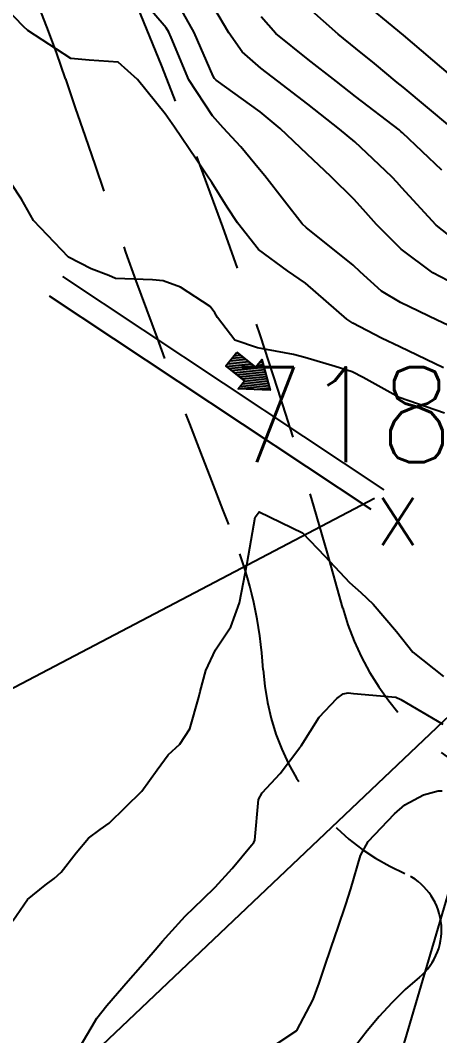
# Model space of a CAD drawing. Header units: metres. Extents: x 298520 to 308411, y 7433745 to 7450750.
# Drawn here: x 303530.36 to 303548.01, y 7440336.37 to 7440379.16 of the extents above; entities that cross this region are included whole.
import ezdxf
from ezdxf.enums import TextEntityAlignment as Align

# ---------------------------------------------------------------- set-up
doc = ezdxf.new("R2010")
doc.units = ezdxf.units.M
doc.header["$LTSCALE"] = 10
for name, pattern in [('CONTINUO', [0]), ('DASHED', [0.75, 0.5, -0.25]), ('TRACEJADO', [8.7, 8, -0.7])]:
    doc.linetypes.add(name, pattern=pattern)
for name, color, linetype in [('BUEIRO', 151, 'Continuous'), ('Curvas de Nivel 1m', 11, 'Continuous'), ('Curvas de Nivel 5m', 15, 'Continuous'), ('Pontos Cotados', 45, 'Continuous'), ('TEXTO', 45, 'Continuous'), ('Vias Secundárias', 230, 'DASHED')]:
    doc.layers.add(name, color=color, linetype=linetype)
doc.styles.add('Style-STANDARD', font='STANDARD.shx')

# ---------------------------------------------------------------- blocks, each defined once
blk = doc.blocks.new('ELVTXT_111')
at = {"layer": 'Pontos Cotados', "linetype": 'Continuous', "style": 'Style-STANDARD'}
for s, height, p in [('718.6', 4, (0, 4)), ('x', 3, (0, 0))]:
    blk.add_text(s, height=height, dxfattribs=at).set_placement(p, align=Align.MIDDLE_CENTER)

msp = doc.modelspace()

# ---------------------------------------------------------------- hatches: boundary and pattern name
at = {"layer": 'TEXTO'}
msp.add_hatch(color=256, dxfattribs=at).paths.add_polyline_path([(303539.469, 7440365.175), (303540.26, 7440364.539), (303540.529, 7440364.874), (303540.872, 7440363.572), (303539.527, 7440363.628), (303539.797, 7440363.963), (303539.006, 7440364.599)])

# ---------------------------------------------------------------- linework, layer by layer
at = {"layer": 'BUEIRO', "linetype": 'TRACEJADO', "flags": 128}
for points in [[(303545.679, 7440359.376), (303532.142, 7440368.366)], [(303545.126, 7440358.543), (303531.589, 7440367.532)]]:
    msp.add_lwpolyline(points, dxfattribs=at)
at = {"layer": 'Curvas de Nivel 1m', "flags": 128}
for points, elevation in [([(303548.178, 7440364.522), (303546.342, 7440365.4), (303545.568, 7440365.774), (303544.351, 7440366.395), (303544.108, 7440366.572), (303542.368, 7440368.091), (303541.61, 7440368.598), (303540.386, 7440369.51), (303539.508, 7440370.623), (303539.07, 7440371.291), (303538.42, 7440372.321), (303538.215, 7440372.642), (303537.766, 7440373.31), (303536.853, 7440374.656), (303536.451, 7440375.217), (303535.297, 7440376.672), (303534.48, 7440377.401), (303533.258, 7440377.476), (303532.481, 7440377.552), (303530.679, 7440378.728), (303530.495, 7440378.898), (303528.717, 7440380.757)], 722), ([(303548.351, 7440366.312), (303547.911, 7440366.524), (303546.36, 7440367.271), (303545.567, 7440367.754), (303544.661, 7440368.566), (303544.377, 7440368.837), (303543.167, 7440369.807), (303542.4, 7440370.417), (303542.222, 7440370.592), (303541.474, 7440371.538), (303540.653, 7440372.608), (303540.426, 7440372.882), (303539.637, 7440373.824), (303538.903, 7440374.633), (303538.45, 7440375.132), (303537.446, 7440376.65), (303536.708, 7440378.441), (303536.617, 7440378.659), (303536.496, 7440378.849), (303534.939, 7440380.676)], 723), ([(303548.37, 7440368.184), (303547.726, 7440368.526), (303546.387, 7440369.511), (303545.351, 7440370.556), (303544.908, 7440371.063), (303544.413, 7440371.607), (303543.427, 7440372.58), (303542.432, 7440373.525), (303541.291, 7440374.602), (303540.453, 7440375.301), (303538.602, 7440376.638), (303538.538, 7440376.703), (303538.475, 7440376.809), (303537.677, 7440378.648), (303536.597, 7440380.584)], 724), ([(303548.476, 7440376.835), (303546.493, 7440378.54), (303544.517, 7440380.177)], 728), ([(303548.446, 7440374.699), (303547.497, 7440375.49), (303546.47, 7440376.34), (303546.225, 7440376.544), (303545.264, 7440377.341), (303544.487, 7440377.969), (303543.733, 7440378.578), (303542.509, 7440379.676)], 727), ([(303548.106, 7440372.844), (303546.442, 7440374.426), (303546.384, 7440374.483), (303546.312, 7440374.542), (303544.464, 7440375.956), (303543.666, 7440376.578), (303542.482, 7440377.505), (303541.119, 7440378.604), (303540.503, 7440379.312)], 726), ([(303548.213, 7440362.612), (303546.314, 7440363.27), (303544.785, 7440364.104), (303544.33, 7440364.35), (303543.619, 7440364.577), (303542.337, 7440364.953), (303541.857, 7440365.075), (303540.34, 7440365.356), (303539.395, 7440365.676), (303538.653, 7440366.635), (303538.548, 7440366.83), (303538.357, 7440367.096), (303537.104, 7440367.914), (303536.368, 7440368.19), (303535.928, 7440368.226), (303534.369, 7440368.275), (303534.088, 7440368.402), (303533.343, 7440368.695), (303532.38, 7440369.179), (303530.917, 7440370.725), (303530.412, 7440371.621), (303529.966, 7440372.284)], 721), ([(303530.048, 7440341.213), (303530.663, 7440342.118), (303531.398, 7440342.717), (303531.784, 7440342.996), (303532.071, 7440343.268), (303532.709, 7440344.079), (303533.224, 7440344.699), (303533.724, 7440345.066), (303534.099, 7440345.322), (303535.468, 7440346.67), (303536.122, 7440347.576), (303536.583, 7440348.201), (303537.069, 7440348.651), (303537.49, 7440349.299), (303537.875, 7440350.643), (303537.933, 7440350.875), (303538.174, 7440351.763), (303538.575, 7440352.634), (303539.22, 7440353.602), (303539.581, 7440354.619), (303539.902, 7440356.287), (303539.961, 7440356.614), (303540.249, 7440358.218), (303540.418, 7440358.442), (303542.243, 7440357.563), (303543.176, 7440356.581), (303544.222, 7440355.477), (303544.697, 7440355.042), (303545.211, 7440354.555), (303546.196, 7440353.408), (303546.88, 7440352.533), (303548.173, 7440351.513)], 721), ([(303532.842, 7440335.844), (303533.34, 7440336.697), (303533.575, 7440337.117), (303534.003, 7440337.65), (303534.894, 7440338.677), (303535.413, 7440339.278), (303536.033, 7440339.993), (303536.344, 7440340.352), (303536.604, 7440340.654), (303537.293, 7440341.405), (303538.058, 7440342.145), (303538.561, 7440342.633), (303539.275, 7440343.422), (303540.09, 7440344.402), (303540.185, 7440344.515), (303540.231, 7440344.609), (303540.386, 7440346.331), (303540.54, 7440346.606), (303541.302, 7440347.417), (303542.132, 7440348.517), (303542.162, 7440348.561), (303542.182, 7440348.59), (303542.944, 7440349.789), (303543.677, 7440350.575), (303543.953, 7440350.785), (303544.165, 7440350.817), (303544.387, 7440350.789), (303546.164, 7440350.637), (303546.371, 7440350.538), (303548.148, 7440349.497)], 722), ([(303540.797, 7440335.79), (303541.993, 7440336.59), (303542.687, 7440337.903), (303542.937, 7440338.581), (303543.213, 7440339.39), (303543.62, 7440340.574), (303543.723, 7440340.897), (303544.056, 7440341.899), (303544.27, 7440342.567), (303544.676, 7440343.969), (303545.009, 7440344.556), (303546.105, 7440345.725), (303546.544, 7440346.101), (303547.336, 7440346.528), (303547.943, 7440346.693), (303548.115, 7440346.691)], 723)]:
    msp.add_lwpolyline(points, dxfattribs=dict(at, elevation=elevation))
at = {"layer": 'Curvas de Nivel 5m', "elevation": 725, "flags": 128}
msp.add_lwpolyline([(303548.397, 7440370.105), (303547.861, 7440370.525), (303546.419, 7440372.099), (303546.214, 7440372.336), (303546.013, 7440372.546), (303545.197, 7440373.325), (303544.438, 7440374.034), (303543.801, 7440374.576), (303542.458, 7440375.622), (303541.205, 7440376.603), (303540.478, 7440377.144), (303539.7, 7440377.837), (303539.131, 7440378.63), (303538.509, 7440379.702)], dxfattribs=at)
at = {"layer": 'TEXTO', "linetype": 'CONTINUO', "flags": 128}
for points in [[(303539.739, 7440364.958), (303539.252, 7440364.905)], [(303539.629, 7440365.046), (303539.341, 7440365.015)], [(303539.519, 7440365.135), (303539.429, 7440365.125)], [(303539.031, 7440364.579), (303540.07, 7440364.692)], [(303539.075, 7440364.685), (303539.96, 7440364.78)], [(303539.141, 7440364.491), (303540.18, 7440364.603)], [(303539.849, 7440364.869), (303539.163, 7440364.795)], [(303539.251, 7440364.402), (303540.615, 7440364.55)], [(303540.589, 7440364.647), (303540.324, 7440364.619)], [(303540.563, 7440364.745), (303540.413, 7440364.729)], [(303540.537, 7440364.843), (303540.502, 7440364.839)], [(303539.361, 7440364.313), (303540.64, 7440364.452)], [(303539.471, 7440364.225), (303540.666, 7440364.354)], [(303539.582, 7440364.136), (303540.692, 7440364.256)], [(303539.692, 7440364.047), (303540.718, 7440364.158)], [(303539.792, 7440363.958), (303540.744, 7440364.061)], [(303539.534, 7440363.628), (303540.821, 7440363.767)], [(303539.615, 7440363.737), (303540.795, 7440363.865)], [(303539.704, 7440363.848), (303540.769, 7440363.963)], [(303540.203, 7440363.6), (303540.847, 7440363.669)]]:
    msp.add_lwpolyline(points, dxfattribs=at)
at = {"layer": 'TEXTO', "linetype": 'CONTINUO'}
msp.add_polyline3d([(303539.469, 7440365.175, 0), (303540.26, 7440364.539, 0), (303540.529, 7440364.874, 0), (303540.872, 7440363.572, 0), (303539.527, 7440363.628, 0), (303539.797, 7440363.963, 0), (303539.006, 7440364.599, 0)], close=True, dxfattribs=at)
for points in [[(303381.279, 7440272.85, 0), (303545.273, 7440359.026, 0)], [(303553.15, 7440358.63, 0), (303498.758, 7440173.966, 0)], [(303550.363, 7440351.709, 0), (303422.464, 7440230.19, 0)]]:
    msp.add_polyline3d(points, dxfattribs=at)
at = {"layer": 'Vias Secundárias'}
for points in [[(303523.639, 7440393.072, -0.081062), (303532.26, 7440376.699, 0.014242), (303539.35, 7440357.355, -0.080943), (303540.584, 7440351.794, 0.282007), (303546.542, 7440343.205, -0.556816), (303547.158, 7440338.84, 0.208543), (303541.677, 7440327.91, 0.2975), (303546.571, 7440319.455, 0.445909), (303550.448, 7440320.964, -0.045791), (303552.52, 7440325.227, -0.023532), (303557.611, 7440332.817, -0.189279), (303560.59, 7440334.679, -0.131995), (303569.12, 7440334.014, -0.065932), (303581.381, 7440327.754, 0.095558)], [(303634.844, 7440271.411), (303630.454, 7440274.139, -0.069867), (303622.662, 7440280.643, -0.069205), (303620.458, 7440283.883, 0.007394), (303619.672, 7440285.414, -0.027566), (303618.346, 7440288.276), (303609.82, 7440303.418, -0.026521), (303605.372, 7440312.4, 0.127053), (303593.885, 7440327.215, 0.082078), (303581.129, 7440334.097, -0.044924), (303571.168, 7440338.553, 0.060812), (303551.807, 7440346.49, -0.265784), (303543.931, 7440354.393, 0.046255), (303530.514, 7440390.413, 0.083413)]]:
    msp.add_lwpolyline(points, format="xyb", dxfattribs=at)

# ---------------------------------------------------------------- block references
at = {"layer": 'Pontos Cotados', "linetype": 'Continuous'}
msp.add_blockref('ELVTXT_111', (303546.253, 7440358.54, 718.63), dxfattribs=at)

doc.saveas('drawing.dxf')
